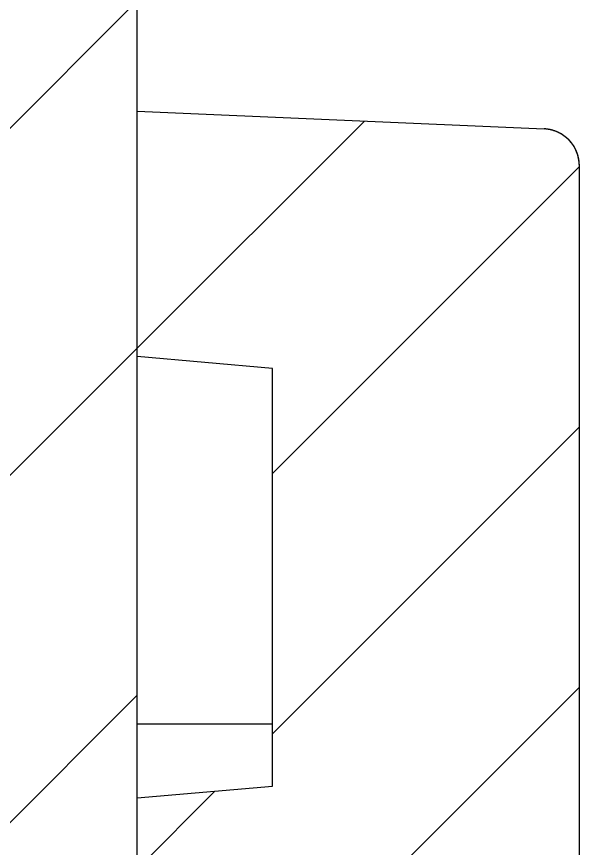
# Model space of a CAD drawing. Header units: millimetres. Extents: x 3559 to 4719, y 1270 to 1649.
# Drawn here: x 4381.43 to 4386.01, y 1537.06 to 1543.84 of the extents above; entities that cross this region are included whole.
import ezdxf

# ---------------------------------------------------------------- set-up
doc = ezdxf.new("R2010")
doc.units = ezdxf.units.MM
doc.layers.get('0').update_dxf_attribs({"linetype": 'CONTINUOUS'})

msp = doc.modelspace()

# ---------------------------------------------------------------- hatches: boundary and pattern name
h = msp.add_hatch()
h.set_pattern_fill('A', color=5, scale=2, angle=45, style=0)
h.set_pattern_definition([(45, (3411.6533, 1037.0707), (-1.4142136, 1.4142136), [])])
edge = h.paths.add_edge_path()
edge.add_line((4367.7109, 1414.3385), (4367.7109, 1415.8419))
edge.add_line((4367.7109, 1415.8419), (4369.2109, 1415.8681))
edge.add_line((4369.2109, 1415.8681), (4369.2109, 1416.9206))
edge.add_line((4369.2109, 1416.9206), (4377.3417, 1417.3467))
edge.add_spline(control_points=[(4379.7109, 1419.8433), (4379.7109, 1418.4389), (4378.7442, 1417.4202), (4377.3417, 1417.3467)], knot_values=[0, 0, 0, 0, 1, 1, 1, 1], degree=3, periodic=0)
edge.add_line((4379.7109, 1419.8433), (4379.7109, 1560.8338))
edge.add_spline(control_points=[(4379.7109, 1560.8338), (4379.7109, 1561.6903), (4379.3057, 1562.4449), (4378.5916, 1562.9179)], knot_values=[0, 0, 0, 0, 1, 1, 1, 1], degree=3, periodic=0)
edge.add_spline(control_points=[(4378.5916, 1562.9179), (4378.4317, 1563.0238), (4378.2486, 1563.0808), (4378.0568, 1563.0841)], knot_values=[0, 0, 0, 0, 1, 1, 1, 1], degree=3, periodic=0)
edge.add_line((4378.0568, 1563.0841), (4375.2109, 1563.1338))
edge.add_line((4375.2109, 1563.1338), (4375.2109, 1564.0385))
edge.add_line((4375.2109, 1564.0385), (4376.2109, 1564.0385))
edge.add_line((4376.2109, 1564.0385), (4376.2109, 1565.3385))
edge.add_line((4376.2109, 1565.3385), (4375.2109, 1565.3385))
edge.add_line((4375.2109, 1565.3385), (4375.2109, 1566.0688))
edge.add_line((4375.2109, 1566.0688), (4375.7126, 1566.2687))
edge.add_line((4375.7126, 1566.2687), (4377.2109, 1566.2556))
edge.add_spline(control_points=[(4377.2109, 1566.2556), (4377.275, 1566.0037), (4377.4716, 1565.8337), (4377.7301, 1565.8068)], knot_values=[0, 0, 0, 0, 1, 1, 1, 1], degree=3, periodic=0)
edge.add_spline(control_points=[(4382.2109, 1560.8338), (4382.2109, 1563.5266), (4380.4084, 1565.5271), (4377.7301, 1565.8068)], knot_values=[0, 0, 0, 0, 1, 1, 1, 1], degree=3, periodic=0)
edge.add_line((4382.2109, 1560.8338), (4382.2109, 1551.8385))
edge.add_line((4382.2109, 1551.8385), (4381.7109, 1551.8298))
edge.add_line((4381.7109, 1551.8298), (4381.7109, 1550.8385))
edge.add_line((4381.7109, 1550.8385), (4382.4109, 1550.8263))
edge.add_line((4382.4109, 1550.8263), (4382.4109, 1515.3385))
edge.add_line((4382.4109, 1515.3385), (4381.9109, 1515.3359))
edge.add_line((4381.9109, 1515.3359), (4381.9109, 1465.3411))
edge.add_line((4381.9109, 1465.3411), (4382.4109, 1465.3385))
edge.add_line((4382.4109, 1465.3385), (4382.4109, 1429.8507))
edge.add_line((4382.4109, 1429.8507), (4381.7109, 1429.8385))
edge.add_line((4381.7109, 1429.8385), (4381.7109, 1428.8472))
edge.add_line((4381.7109, 1428.8472), (4382.2109, 1428.8385))
edge.add_line((4382.2109, 1428.8385), (4382.2109, 1419.8433))
edge.add_spline(control_points=[(4382.2109, 1419.8433), (4382.2109, 1417.0345), (4380.2775, 1414.9971), (4377.4726, 1414.8501)], knot_values=[0, 0, 0, 0, 1, 1, 1, 1], degree=3, periodic=0)
edge.add_line((4377.4726, 1414.8501), (4367.7109, 1414.3385))
h = msp.add_hatch()
h.set_pattern_fill('DEFAULT__7', color=5, scale=1.5, angle=45, style=0)
h.set_pattern_definition([(45, (3411.6533, 1037.0707), (-1.0606602, 1.0606602), [])])
edge = h.paths.add_edge_path()
edge.add_line((4382.4109, 1452.0685), (4382.4109, 1454.0685))
edge.add_line((4382.4109, 1454.0685), (4383.5109, 1454.1648))
edge.add_line((4383.5109, 1454.1648), (4383.5109, 1457.5685))
edge.add_line((4383.5109, 1457.5685), (4382.4109, 1457.6648))
edge.add_line((4382.4109, 1457.6648), (4382.4109, 1458.2685))
edge.add_line((4382.4109, 1458.2685), (4384.6109, 1459.7685))
edge.add_line((4384.6109, 1459.7685), (4384.6109, 1461.2685))
edge.add_line((4384.6109, 1461.2685), (4386.0109, 1461.3419))
edge.add_line((4386.0109, 1461.3419), (4386.0109, 1452.5129))
edge.add_spline(control_points=[(4386.0109, 1452.5129), (4386.0109, 1452.3432), (4385.8935, 1452.2206), (4385.724, 1452.2132)], knot_values=[0, 0, 0, 0, 1, 1, 1, 1], degree=3, periodic=0)
edge.add_line((4385.724, 1452.2132), (4382.4109, 1452.0685))
edge = h.paths.add_edge_path()
edge.add_line((4382.4109, 1541.0685), (4382.4109, 1543.0685))
edge.add_line((4382.4109, 1543.0685), (4385.724, 1542.9239))
edge.add_spline(control_points=[(4386.0109, 1542.6242), (4386.0109, 1542.7939), (4385.8935, 1542.9165), (4385.724, 1542.9239)], knot_values=[0, 0, 0, 0, 1, 1, 1, 1], degree=3, periodic=0)
edge.add_line((4386.0109, 1542.6242), (4386.0109, 1533.7951))
edge.add_line((4386.0109, 1533.7951), (4384.6109, 1533.8685))
edge.add_line((4384.6109, 1533.8685), (4384.6109, 1535.3685))
edge.add_line((4384.6109, 1535.3685), (4382.4109, 1536.8685))
edge.add_line((4382.4109, 1536.8685), (4382.4109, 1537.4723))
edge.add_line((4382.4109, 1537.4723), (4383.5109, 1537.5685))
edge.add_line((4383.5109, 1537.5685), (4383.5109, 1540.9723))
edge.add_line((4383.5109, 1540.9723), (4382.4109, 1541.0685))
h.paths.add_polyline_path([(4386.0109, 1467.1951), (4386.0109, 1486.4428), (4383.5109, 1486.5301), (4382.4109, 1486.5685), (4382.4109, 1485.6648), (4383.5109, 1485.5685), (4383.5109, 1470.9685), (4382.4109, 1470.8723), (4382.4109, 1470.2685), (4384.6109, 1468.7685), (4384.6109, 1467.2685)])
h.paths.add_polyline_path([(4386.0109, 1508.6942), (4386.0109, 1527.9419), (4384.6109, 1527.8685), (4384.6109, 1526.3685), (4382.4109, 1524.8685), (4382.4109, 1524.2648), (4383.5109, 1524.1685), (4383.5109, 1509.5685), (4382.4109, 1509.4723), (4382.4109, 1508.5685), (4383.5109, 1508.6069)])

# ---------------------------------------------------------------- linework, layer by layer
at = {"color": 7, "linetype": 'Continuous'}
for p, q in [((4382.4109, 1429.8507), (4382.4109, 1550.8263)), ((4382.4109, 1515.3385), (4382.4109, 1550.8263)), ((4382.4109, 1543.0685), (4385.724, 1542.9239)), ((4382.4109, 1543.0685), (4385.724, 1542.9239)), ((4382.4109, 1541.0685), (4382.4109, 1543.0685)), ((4386.0109, 1531.9085), (4386.0109, 1542.6242)), ((4386.0109, 1533.7951), (4386.0109, 1542.6242)), ((4383.5109, 1540.9723), (4382.4109, 1541.0685)), ((4383.5109, 1540.9723), (4382.4109, 1541.0685)), ((4383.5109, 1537.5685), (4383.5109, 1540.9723)), ((4383.5109, 1537.5685), (4383.5109, 1540.9723)), ((4383.5109, 1538.0733), (4382.4109, 1538.0733)), ((4382.4109, 1537.4723), (4383.5109, 1537.5685)), ((4382.4109, 1537.4723), (4383.5109, 1537.5685)), ((4382.4109, 1536.8685), (4382.4109, 1537.4723))]:
    msp.add_line(p, q, dxfattribs=at)
msp.add_arc((4385.7109, 1542.6242), 0.3, 0, 87.5, dxfattribs=at)
at = {"color": 7, "linetype": 'Continuous', "start_tangent": (0, 1), "end_tangent": (-0.999048, 0.043619)}
msp.add_spline([(4386.0109, 1542.6242), (4386.0108, 1542.6307), (4386.0106, 1542.6372), (4386.0103, 1542.6438), (4386.0098, 1542.6505), (4386.0091, 1542.6572), (4386.0083, 1542.6639), (4386.0073, 1542.6707), (4386.0061, 1542.6775), (4386.0048, 1542.6843), (4386.0034, 1542.6911), (4386.0017, 1542.6979), (4385.9999, 1542.7047), (4385.9979, 1542.7115), (4385.9957, 1542.7183), (4385.9934, 1542.7251), (4385.9909, 1542.7319), (4385.9882, 1542.7386), (4385.9853, 1542.7453), (4385.9823, 1542.752), (4385.9791, 1542.7586), (4385.9757, 1542.7651), (4385.9722, 1542.7716), (4385.9684, 1542.7781), (4385.9645, 1542.7844), (4385.9605, 1542.7907), (4385.9562, 1542.7968), (4385.9518, 1542.8029), (4385.9473, 1542.8089), (4385.9426, 1542.8147), (4385.9378, 1542.8205), (4385.9328, 1542.8261), (4385.9276, 1542.8316), (4385.9223, 1542.837), (4385.9169, 1542.8422), (4385.9114, 1542.8473), (4385.9058, 1542.8523), (4385.9, 1542.8571), (4385.8941, 1542.8617), (4385.8881, 1542.8662), (4385.8821, 1542.8705), (4385.8759, 1542.8747), (4385.8697, 1542.8787), (4385.8633, 1542.8825), (4385.8569, 1542.8862), (4385.8505, 1542.8897), (4385.8439, 1542.893), (4385.8374, 1542.8962), (4385.8308, 1542.8992), (4385.8241, 1542.902), (4385.8174, 1542.9046), (4385.8107, 1542.9071), (4385.804, 1542.9093), (4385.7973, 1542.9115), (4385.7905, 1542.9134), (4385.7838, 1542.9152), (4385.777, 1542.9168), (4385.7703, 1542.9182), (4385.7636, 1542.9195), (4385.7569, 1542.9206), (4385.7503, 1542.9216), (4385.7436, 1542.9224), (4385.737, 1542.923), (4385.7305, 1542.9235), (4385.724, 1542.9239)], degree=3, dxfattribs=at)

doc.saveas('drawing.dxf')
